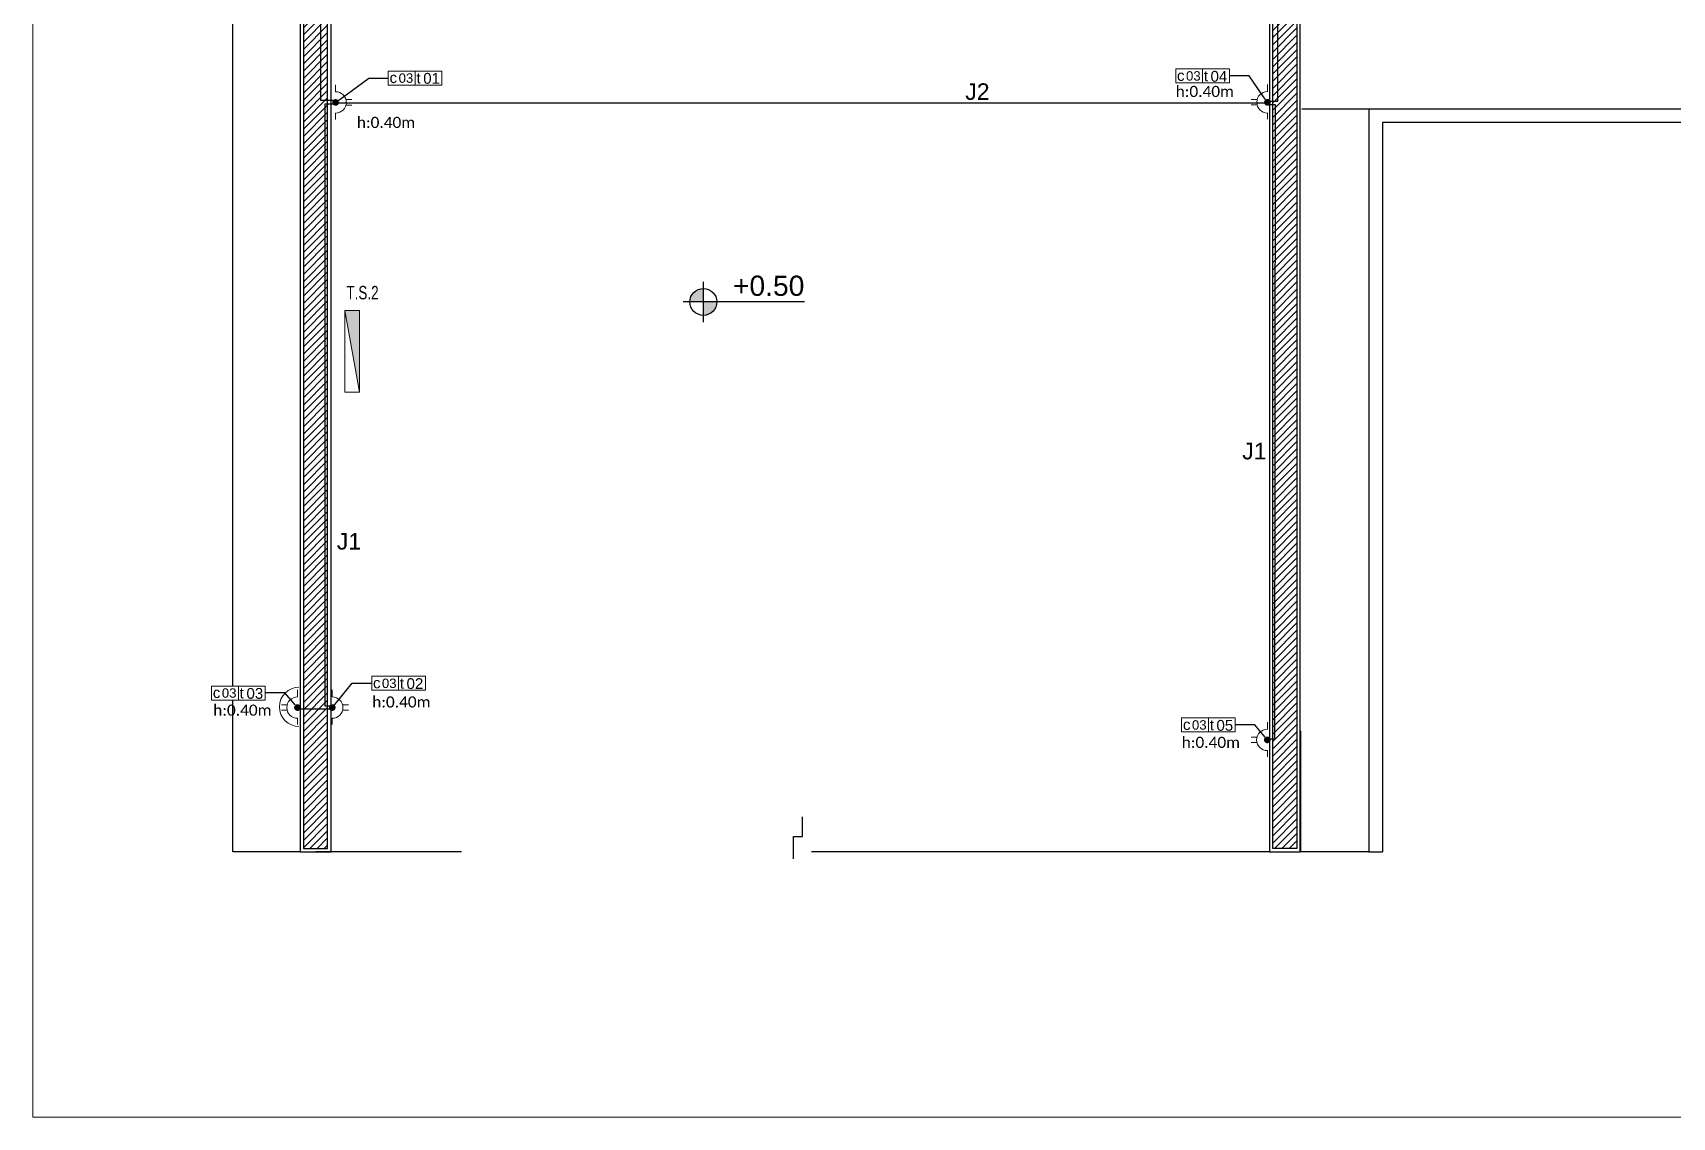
# Model space of a CAD drawing. Header units: millimetres. Extents: x 430 to 1353, y -204 to 152.
# Drawn here: x 641.06 to 653.24, y -9.76 to -1.71 of the extents above; entities that cross this region are included whole.
import ezdxf
from ezdxf import colors
from ezdxf.entities.mleader import LeaderData, LeaderLine
from ezdxf.enums import TextEntityAlignment as Align
from ezdxf.math import Vec2, Vec3

# ---------------------------------------------------------------- set-up
doc = ezdxf.new("R2010")
doc.units = ezdxf.units.MM
doc.linetypes.add('DASHED', pattern=[0.3, 0.17, -0.13])
doc.layers.get('0').update_dxf_attribs({"color": 250})
for name, color, linetype in [('AN - Designacion Corte 1-50', 252, 'Continuous'), ('AN - Designacion Nivel 1-50', 252, 'Continuous'), ('AR - Ht', 252, 'Continuous'), ('AR - Proyeccion', 252, 'DASHED'), ('AR - Vista 05', 252, 'Continuous'), ('AR - Vista 1', 252, 'Continuous'), ('AR - Vista 4', 252, 'Continuous'), ('AR_Vista 1', 252, 'Continuous'), ('ND- ESPACIOS', 253, 'Continuous')]:
    doc.layers.add(name, color=color, linetype=linetype)
for name, color, linetype, lineweight in [('ND-Cotas', 252, 'Continuous', 9), ('ND-GLOBAL_Notas', 252, 'Continuous', 9), ('ND-TABLEROS', 1, 'Continuous', 9), ('ND-texto', 251, 'Continuous', 15), ('ND-TUE_Boca', 5, 'Continuous', 9), ('ND-TUG-C1', 112, 'Continuous', 30), ('ND-TUG-C3', 21, 'Continuous', 30), ('ND-TUG_Boca', 160, 'Continuous', 9)]:
    doc.layers.add(name, color=color, linetype=linetype, lineweight=lineweight)
doc.styles.add('50-TXT', font='GOTHIC.TTF', dxfattribs={"width": 0.75, "height": 0.1})
doc.styles.add('Arial', font='arial.ttf')
doc.styles.add('IMPLANTACION', font='arial.ttf', dxfattribs={"height": 0.3})
doc.styles.get("Standard").update_dxf_attribs({"font": 'arial.ttf'})
doc.styles.add('Texto Simbolos 1 50', font='arial.ttf', dxfattribs={"height": 0.15})

# ---------------------------------------------------------------- blocks, each defined once
blk = doc.blocks.new('Toma_doble')
for p, q in [((-0.021, 0.107), (-0.021, 0.15)), ((0.019, 0.107), (0.019, 0.15)), ((-0.079, 0.03), (-0.132, 0.03)), ((0.079, 0.03), (0.126, 0.03))]:
    blk.add_line(p, q)
blk.add_arc((0, 0.03), 0.0794, 360, 180)
blk = doc.blocks.new('_Dot')
at = {"color": 0, "linetype": 'ByBlock', "lineweight": -2}
blk.add_line((-0.5, 0), (-1, 0), dxfattribs=at)
at = {"color": 0, "linetype": 'ByBlock', "const_width": 0.5}
blk.add_lwpolyline([(-0.25, 0, 1), (0.25, 0, 1)], format="xyb", close=True, dxfattribs=at)
blk = doc.blocks.new('Nomenclatura toma 10 A')
at = {"lineweight": 9}
blk.add_lwpolyline([(0, 0.052), (0.399, 0.052), (0.399, -0.052), (0, -0.052)], close=True, dxfattribs=at)
blk.add_wipeout([(0, 0.052), (0.399, 0.052), (0.399, -0.052), (0, -0.052)], dxfattribs=at)
for p, q in [((0, -0.052), (0, 0.052)), ((0, 0.052), (0.399, 0.052)), ((0.2, 0.052), (0.2, -0.052)), ((0.2, 0.052), (0.2, -0.052)), ((0.399, 0.052), (0.399, -0.052)), ((0, -0.052), (0.399, -0.052)), ((0, -0.052), (0.399, -0.052))]:
    blk.add_line(p, q, dxfattribs=at)
at = {"lineweight": 9, "style": 'IMPLANTACION'}
for s, p in [('c', (0.01, -0.037)), ('t', (0.209, -0.04))]:
    blk.add_text(s, height=0.08, dxfattribs=at).set_placement(p)
for p, height in [((0.077, -0.035), 0.07), ((0.259, -0.043), 0.08)]:
    blk.add_attdef('00', p, '', height=height, dxfattribs=at)
blk = doc.blocks.new('Designacion Nivel Planta 1 50')
h = blk.add_hatch(color=256)
h.dxf.hatch_style = 1
h.paths.add_polyline_path([(0, 0.1, 0.414214), (-0.1, 0), (0, 0)])
h.paths.add_polyline_path([(0.1, 0), (0, 0), (0, -0.1, 0.414214)])
for p, q in [((0, -0.15), (0, 0.15)), ((0.75, 0), (-0.15, 0))]:
    blk.add_line(p, q)
blk.add_circle((0, 0), 0.1)
at = {"style": 'Texto Simbolos 1 50'}
blk.add_attdef('NIVEL', text='', height=0.15, dxfattribs=at).set_placement((0.75, 0), align=Align.BOTTOM_RIGHT)
blk = doc.blocks.new('PLANTA BAJA')
at = {"layer": 'AR - Ht', "true_color": 0x383838, "transparency": 33554610}
h = blk.add_hatch(dxfattribs=at)
h.set_pattern_fill('ANSI31', color=250, scale=0.012)
h.set_pattern_definition([(45, (-605.2518, -51.777135), (-0.0269407684, 0.0269407684), [])])
h.paths.add_polyline_path([(23.605, 24.735), (23.425, 24.735), (23.425, 24.69), (22.52, 24.69), (22.52, 24.63), (22.759, 24.63), (22.759, 24.58), (22.52, 24.58), (22.52, 24.52), (23.425, 24.52), (23.425, 24.45), (23.605, 24.45)])
h.paths.add_polyline_path([(18.205, 30.805), (18.025, 30.805), (18.025, 30.625), (18.205, 30.625)])
h.paths.add_polyline_path([(0.205, 16.225), (1.215, 16.225), (1.215, 16.405), (0.025, 16.405), (0.025, 10.52), (0.205, 10.52), (0.205, 11.89), (0.205, 13.002), (1.197, 13.002), (1.197, 13.068), (0.517, 13.068), (0.517, 13.118), (1.197, 13.118), (1.197, 13.182), (0.205, 13.182), (0.205, 14.957), (0.82, 14.957), (0.82, 15.077), (0.205, 15.077)])
h.paths.add_polyline_path([(4.45, 16.405), (2.165, 16.405), (2.165, 16.225), (3.625, 16.225), (3.625, 13.182), (2.638, 13.182), (2.638, 13.118), (3.318, 13.118), (3.318, 13.068), (2.638, 13.068), (2.638, 13.002), (3.625, 13.002), (3.625, 12.015), (3.805, 12.015), (3.805, 16.225), (4.45, 16.225)])
h.paths.add_polyline_path([(7.455, 16.405), (5.5, 16.405), (5.5, 16.225), (7.455, 16.225)])
h.paths.add_polyline_path([(7.34, 11.005), (3.805, 11.005), (3.805, 11.075), (3.625, 11.075), (3.625, 10.825), (4.155, 10.825), (4.155, 8.47), (3.625, 8.47), (3.625, 8.35), (4.275, 8.35), (4.275, 10.825), (7.22, 10.825), (7.22, 7.405), (7.225, 7.405), (7.225, 0.025), (7.405, 0.025), (7.405, 7.225), (7.475, 7.225), (7.475, 7.405), (7.34, 7.405)])
h.paths.add_polyline_path([(3.805, 7.405), (2.615, 7.405), (2.615, 7.815), (2.495, 7.815), (2.495, 7.405), (0.205, 7.405), (0.205, 7.96), (0.025, 7.96), (0.025, 0.025), (0.205, 0.025), (0.205, 7.225), (3.805, 7.225)])
h.paths.add_polyline_path([(11.69, 7.405), (9.89, 7.405), (9.725, 7.405), (9.725, 7.225), (11.69, 7.225)])
h.paths.add_polyline_path([(14.62, 11.005), (10.81, 11.005), (10.81, 10.825), (14.62, 10.825)])
h.paths.add_polyline_path([(18.225, 11.005), (15.875, 11.005), (15.875, 10.825), (18.055, 10.825), (18.055, 9.505), (17.475, 9.505), (17.475, 9.175), (17.215, 9.175), (17.215, 9.055), (18.055, 9.055), (18.055, 7.405), (17.47, 7.405), (17.47, 7.225), (18.035, 7.225), (18.195, 7.225), (18.22, 7.225), (18.22, 7.405), (18.175, 7.405), (18.175, 10.825), (18.225, 10.825)])
h.paths.add_polyline_path([(18.055, 9.425), (18.055, 9.175), (17.555, 9.175), (17.555, 9.425)], flags=16)
h.paths.add_polyline_path([(16.42, 7.405), (16.375, 7.405), (16.375, 9.95), (16.255, 9.95), (16.255, 7.405), (13.74, 7.405), (13.74, 7.225), (14.29, 7.225), (14.29, 5.415), (14.74, 5.415), (14.74, 7.225), (16.395, 7.225), (16.42, 7.225)])
h.paths.add_polyline_path([(23.605, 16.405), (21.57, 16.405), (21.57, 16.225), (23.425, 16.225), (23.425, 11.685), (19.375, 11.685), (19.375, 12.365), (19.255, 12.365), (19.17, 12.365), (19.17, 12.245), (19.255, 12.245), (19.255, 11.005), (19.165, 11.005), (19.165, 10.825), (19.375, 10.825), (19.375, 11.565), (23.425, 11.565), (23.425, 7.405), (21.57, 7.405), (21.57, 7.225), (23.605, 7.225)])
h.paths.add_polyline_path([(18.22, 16.405), (17.91, 16.405), (17.91, 16.225), (18.055, 16.225), (18.055, 12.25), (18.22, 12.25), (18.22, 12.36), (18.175, 12.36), (18.175, 16.225), (18.22, 16.225)])
h.paths.add_polyline_path([(21.77, 23.57), (20.762, 23.57), (20.762, 23.535), (21.362, 23.535), (21.362, 23.435), (20.762, 23.435), (20.762, 23.4), (21.66, 23.4), (21.66, 23.165), (21.77, 23.165)])
h.paths.add_polyline_path([(18.918, 23.535), (19.512, 23.535), (19.512, 23.57), (18.215, 23.57), (18.215, 23.615), (18.025, 23.615), (18.025, 19.825), (18.23, 19.825), (18.255, 19.825), (18.255, 20.005), (18.205, 20.005), (18.205, 23.4), (19.512, 23.4), (19.512, 23.435), (18.918, 23.435)])
h.paths.add_polyline_path([(23.605, 30.805), (23.355, 30.805), (23.355, 30.625), (23.425, 30.625), (23.425, 26.15), (21.66, 26.15), (21.66, 24.52), (21.77, 24.52), (21.77, 26.04), (23.425, 26.04), (23.425, 25.785), (23.605, 25.785)])
h.paths.add_polyline_path([(3.825, 20.005), (2.375, 20.005), (2.375, 20.055), (2.265, 20.055), (2.265, 20.005), (0.205, 20.005), (0.205, 20.055), (0.025, 20.055), (0.025, 19.825), (3.825, 19.825)])
h.paths.add_polyline_path([(5.605, 23.61), (5.425, 23.61), (5.425, 20.005), (5.375, 20.005), (5.375, 19.825), (5.4, 19.825), (5.605, 19.825)])
h.paths.add_polyline_path([(5.605, 30.805), (5.425, 30.805), (5.425, 30.625), (5.605, 30.625)])
h.paths.add_polyline_path([(0.21, 21.41), (0.21, 21.66), (0.36, 21.66), (0.36, 21.41)], flags=16)
h.paths.add_polyline_path([(0.435, 21.66), (2.265, 21.66), (2.265, 20.905), (2.375, 20.905), (2.375, 21.66), (4.055, 21.66), (4.055, 20.96), (4.165, 20.96), (4.165, 21.635), (4.165, 22.685), (4.015, 22.685), (4.015, 21.77), (1.965, 21.77), (1.965, 22.685), (1.815, 22.685), (1.815, 21.77), (0.42, 21.77), (0.205, 21.77), (0.205, 30.625), (0.275, 30.625), (0.275, 30.805), (0.23, 30.805), (0.025, 30.805), (0.025, 21.085), (0.205, 21.085), (0.205, 21.335), (0.435, 21.335)])
h.paths.add_polyline_path([(1.995, 8.74), (1.995, 9.055), (2.445, 9.055), (2.445, 8.74)], flags=16)
h.paths.add_polyline_path([(2.615, 9.035), (2.615, 9.175), (0.205, 9.175), (0.205, 9.47), (0.025, 9.47), (0.025, 9.035), (0.025, 9.01), (0.205, 9.01), (0.205, 9.055), (1.915, 9.055), (1.915, 8.66), (2.615, 8.66)])
h.paths.add_polyline_path([(23.425, 21.935), (23.17, 21.935), (23.17, 22.09), (23.425, 22.09)], flags=16)
h.paths.add_polyline_path([(23.605, 23.4), (23.425, 23.4), (23.425, 23.335), (22.62, 23.335), (22.62, 23.275), (22.859, 23.275), (22.859, 23.225), (22.62, 23.225), (22.62, 23.165), (23.425, 23.165), (23.425, 22.165), (23.095, 22.165), (23.095, 21.935), (21.795, 21.935), (21.66, 21.935), (21.66, 21.865), (21.795, 21.865), (23.425, 21.865), (23.425, 20.005), (21.77, 20.005), (21.77, 21.115), (21.66, 21.115), (21.66, 20.005), (21.605, 20.005), (21.605, 19.825), (21.64, 19.825), (23.605, 19.825)])
at = {"layer": 'AR - Proyeccion', "ltscale": 20}
for p, q in [((14.235, 5.515), (7.44, 5.515)), ((7.2, 0), (0.115, 0))]:
    blk.add_line(p, q, dxfattribs=at)
at = {"layer": 'AR - Vista 05'}
blk.add_lwpolyline([(7.43, 7.2), (7.5, 7.2), (7.5, 7.43), (7.36, 7.43), (7.36, 11.025), (3.825, 11.025), (3.825, 11.095), (3.605, 11.095), (3.605, 10.805), (4.135, 10.805), (4.135, 8.49), (3.605, 8.49), (3.605, 8.33), (4.295, 8.33), (4.295, 10.805), (7.2, 10.805), (7.2, 0), (7.43, 0)], close=True, dxfattribs=at)
blk.add_lwpolyline([(2.475, 7.84), (2.635, 7.84), (2.475, 7.84), (2.475, 7.43), (0.23, 7.43), (0.23, 7.985), (0, 7.985), (0, 0), (0.23, 0), (0.23, 7.2), (3.825, 7.2), (3.825, 7.43), (2.635, 7.43), (2.635, 7.84)], dxfattribs=at)
at = {"layer": 'AR - Vista 1'}
for q in [(7.43, 0), (8.04, 0)]:
    blk.add_line((7.94, 0), q, dxfattribs=at)
for points in [[(10.915, 5.515), (7.94, 5.515), (7.94, 0)], [(10.915, 5.415), (8.04, 5.415), (8.04, 0)]]:
    blk.add_lwpolyline(points, dxfattribs=at)
at = {"layer": 'AR - Vista 4'}
for points in [[(7.22, 10.825), (4.275, 10.825), (4.275, 8.35), (3.625, 8.35), (3.625, 8.47), (4.155, 8.47), (4.155, 10.825), (3.625, 10.825), (3.625, 11.075), (3.805, 11.075), (3.805, 11.005), (7.34, 11.005), (7.34, 7.405), (7.475, 7.405), (7.475, 7.225), (7.405, 7.225), (7.405, 0.025), (7.225, 0.025), (7.225, 7.405), (7.22, 7.405)], [(2.495, 7.815), (2.495, 7.405), (0.205, 7.405), (0.205, 7.96), (0.025, 7.96), (0.025, 0.025), (0.205, 0.025), (0.205, 7.225), (3.805, 7.225), (3.805, 7.405), (2.615, 7.405), (2.615, 7.815)]]:
    blk.add_lwpolyline(points, close=True, dxfattribs=at)
at = {"layer": 'AR_Vista 1'}
blk.add_lwpolyline([(0, 0), (-0.5, 0), (-0.5, 16.43), (-0.5, 16.93), (0, 16.93)], dxfattribs=at)

msp = doc.modelspace()

# ---------------------------------------------------------------- hatches: boundary and pattern name
at = {"layer": 'ND-TABLEROS'}
h = msp.add_hatch(color=256, dxfattribs=at)
h.dxf.hatch_style = 1
h.paths.add_polyline_path([(643.491, -3.769), (643.383, -3.769), (643.491, -4.375)])

# ---------------------------------------------------------------- linework, layer by layer
at = {"layer": 'AN - Designacion Corte 1-50'}
msp.add_lwpolyline([(646.715, -7.839), (646.715, -7.673), (646.783, -7.673), (646.783, -7.528)], dxfattribs=at)
at = {"layer": 'ND- ESPACIOS'}
msp.add_line((650.484, -7.788), (650.484, -6.888), dxfattribs=at)
at = {"layer": 'ND-GLOBAL_Notas'}
msp.add_lwpolyline([(641.065, 31.558), (668.729, 31.558), (668.729, -9.758), (641.065, -9.758)], close=True, dxfattribs=at)
at = {"layer": 'ND-TABLEROS'}
msp.add_line((643.383, -3.769), (643.491, -4.375), dxfattribs=at)
msp.add_lwpolyline([(643.383, -4.375), (643.491, -4.375), (643.491, -3.769), (643.383, -3.769)], close=True, dxfattribs=at)
at = {"layer": 'ND-TUE_Boca'}
msp.add_arc((643.043, -6.711), 0.146, 90.3822, 269.5924, dxfattribs=at)
at = {"layer": 'ND-TUG-C3'}
for points in [[(643.308, 6.685), (643.203, 6.685), (643.203, -2.207), (643.31, -2.207)], [(650.247, -2.214), (650.314, -2.214), (650.314, -0.441), (653.79, -0.441), (653.79, -0.36)], [(643.311, -2.235), (643.233, -2.235), (643.233, -6.704), (643.308, -6.704)], [(650.233, -2.238), (650.293, -2.238), (650.289, -6.951), (650.235, -6.951)], [(643.302, -6.728), (643.026, -6.728)]]:
    msp.add_lwpolyline(points, dxfattribs=at)

# ---------------------------------------------------------------- block references
at = {"layer": 'AN - Designacion Nivel 1-50'}
msp.add_blockref('Designacion Nivel Planta 1 50', (646.046, -3.704), dxfattribs=at).add_auto_attribs({'NIVEL': '+0.50'})
at = {"layer": 'AR - Vista 05'}
msp.add_blockref('PLANTA BAJA', (643.05, -7.788), dxfattribs=at)
at = {"layer": 'ND-TUG_Boca', "rotation": 270}
for p in [(643.284, -2.223), (643.259, -6.716)]:
    msp.add_blockref('Toma_doble', p, dxfattribs=at)
at = {"layer": 'ND-TUG_Boca', "xscale": -1, "rotation": 90}
for p in [(650.266, -2.222), (643.061, -6.716), (650.265, -6.956)]:
    msp.add_blockref('Toma_doble', p, dxfattribs=at)

# ---------------------------------------------------------------- texts
at = {"layer": 'ND-Cotas', "insert": (643.472, -2.33), "char_height": 0.09, "attachment_point": 1, "rotation": 0.0046}
msp.add_mtext_dynamic_manual_height_columns('{\\fCalibri|b0|i0|c0|p34;\\H0.91667x;h:0.40m}', width=0.67411, gutter_width=10.291, heights=[0.126], dxfattribs=at)
at = {"layer": 'ND-TABLEROS', "style": '50-TXT', "width": 0.75}
msp.add_text('T.S.2', height=0.1, dxfattribs=at).set_placement((643.394, -3.685, 0))
at = {"layer": 'ND-texto', "style": 'Arial'}
for s, p in [('J2', (647.991, -2.204)), ('J1', (650.048, -4.873)), ('J1', (643.323, -5.543))]:
    msp.add_text(s, height=0.1227, dxfattribs=at).set_placement(p)

# ---------------------------------------------------------------- leaders
at = {"layer": 'ND-TUG-C3', "lineweight": 9}
ml = msp.add_multileader_mtext('Standard', dxfattribs=at)
ml.set_content('')
ml.set_leader_properties(color=256, linetype='ByLayer', lineweight=-1)
ml.set_arrow_properties(name='DOT')
ml.build(insert=Vec2(0, 0))
ml.multileader.update_dxf_attribs({"dogleg_length": 0.146, "arrow_head_size": 0.05})
ctx = ml.context
ctx.base_point, ctx.char_height, ctx.arrow_head_size, ctx.landing_gap_size, ctx.plane_origin = Vec3(643.705, -2.042), 0.25, 0.05, 0.09, Vec3(644.667, -2.043)
ctx.attachment_type = 1
notes = []
notes.append((ctx, [(1, (1, 1, 0), (643.56, -2.042), (1, 0), 0.146, [(0, [(643.314, -2.223)], 0, [])])]))
ctx.mtext, ml.multileader.dxf.content_type = None, 0
ml = msp.add_multileader_mtext('Standard', dxfattribs=at)
ml.set_content('')
ml.set_leader_properties(color=256, linetype='ByLayer', lineweight=-1)
ml.set_arrow_properties(name='DOT')
ml.build(insert=Vec2(0, 0))
ml.multileader.update_dxf_attribs({"dogleg_length": 0.146, "arrow_head_size": 0.05})
ctx = ml.context
ctx.base_point, ctx.char_height, ctx.arrow_head_size, ctx.landing_gap_size, ctx.plane_origin = Vec3(649.953, -2.026), 0.25, 0.05, 0.09, Vec3(650.412, -2.107)
ctx.attachment_type = 1
notes.append((ctx, [(0, (1, 1, 0), (650.099, -2.026), (-1, 0), 0.146, [(0, [(650.236, -2.222)], 0, [])])]))
ctx.mtext, ml.multileader.dxf.content_type = None, 0
ml = msp.add_multileader_mtext('Standard', dxfattribs=at)
ml.set_content('')
ml.set_leader_properties(color=256, linetype='ByLayer', lineweight=-1)
ml.set_arrow_properties(name='DOT')
ml.build(insert=Vec2(0, 0))
ml.multileader.update_dxf_attribs({"dogleg_length": 0.146, "arrow_head_size": 0.05})
ctx = ml.context
ctx.base_point, ctx.char_height, ctx.arrow_head_size, ctx.landing_gap_size, ctx.plane_origin = Vec3(643.582, -6.536), 0.25, 0.05, 0.09, Vec3(644.642, -6.536)
ctx.attachment_type = 1
notes.append((ctx, [(1, (1, 1, 0), (643.436, -6.536), (1, 0), 0.146, [(0, [(643.289, -6.716)], 0, [])])]))
ctx.mtext, ml.multileader.dxf.content_type = None, 0
ml = msp.add_multileader_mtext('Standard', dxfattribs=at)
ml.set_content('')
ml.set_leader_properties(color=256, linetype='ByLayer', lineweight=-1)
ml.set_arrow_properties(name='DOT')
ml.build(insert=Vec2(0, 0))
ml.multileader.update_dxf_attribs({"dogleg_length": 0.146, "arrow_head_size": 0.05})
ctx = ml.context
ctx.base_point, ctx.char_height, ctx.arrow_head_size, ctx.landing_gap_size, ctx.plane_origin = Vec3(642.793, -6.606), 0.25, 0.05, 0.09, Vec3(643.206, -6.602)
ctx.attachment_type = 1
notes.append((ctx, [(0, (1, 1, 0), (642.938, -6.606), (-1, 0), 0.146, [(0, [(643.031, -6.716)], 0, [])])]))
ctx.mtext, ml.multileader.dxf.content_type = None, 0
ml = msp.add_multileader_mtext('Standard', dxfattribs=at)
ml.set_content('')
ml.set_leader_properties(color=256, linetype='ByLayer', lineweight=-1)
ml.set_arrow_properties(name='DOT')
ml.build(insert=Vec2(0, 0))
ml.multileader.update_dxf_attribs({"dogleg_length": 0.146, "arrow_head_size": 0.05})
ctx = ml.context
ctx.base_point, ctx.char_height, ctx.arrow_head_size, ctx.landing_gap_size, ctx.plane_origin = Vec3(649.997, -6.845), 0.25, 0.05, 0.09, Vec3(650.411, -6.841)
ctx.attachment_type = 1
notes.append((ctx, [(0, (1, 1, 0), (650.143, -6.845), (-1, 0), 0.146, [(0, [(650.235, -6.956)], 0, [])])]))
ctx.mtext, ml.multileader.dxf.content_type = None, 0
for ctx, leaders in notes:
    for number, flags, end, landing, length, lines in leaders:
        leader = LeaderData()
        leader.index, (leader.has_last_leader_line, leader.has_dogleg_vector, leader.attachment_direction) = number, flags
        leader.last_leader_point, leader.dogleg_vector, leader.dogleg_length = Vec3(end), Vec3(landing), length
        for number, points, colour, breaks in lines:
            line = LeaderLine()
            line.index, line.vertices, line.color, line.breaks = number, Vec3.list(points), colors.encode_raw_color(colour), breaks
            leader.lines.append(line)
        ctx.leaders.append(leader)

# ---------------------------------------------------------------- next in the draw order: block references
ref = msp.add_blockref('Nomenclatura toma 10 A', (643.705, -2.042), dxfattribs=at)
ref.add_attrib('00', '03', (643.782, -2.077), dxfattribs={"layer": '0', "lineweight": 9, "height": 0.07, "style": 'IMPLANTACION'})
ref.add_attrib('00', '01', (643.965, -2.084), dxfattribs={"layer": '0', "lineweight": 9, "height": 0.08, "style": 'IMPLANTACION'})
ref = msp.add_blockref('Nomenclatura toma 10 A', (649.554, -2.026), dxfattribs=at)
ref.add_attrib('00', '03', (649.631, -2.061), dxfattribs={"layer": '0', "lineweight": 9, "height": 0.07, "style": 'IMPLANTACION'})
ref.add_attrib('00', '04', (649.813, -2.069), dxfattribs={"layer": '0', "lineweight": 9, "height": 0.08, "style": 'IMPLANTACION'})
ref = msp.add_blockref('Nomenclatura toma 10 A', (642.392, -6.608), dxfattribs=at)
ref.add_attrib('00', '03', (642.469, -6.643), dxfattribs={"layer": '0', "lineweight": 9, "height": 0.07, "style": 'IMPLANTACION'})
ref.add_attrib('00', '03', (642.652, -6.651), dxfattribs={"layer": '0', "lineweight": 9, "height": 0.08, "style": 'IMPLANTACION'})
ref = msp.add_blockref('Nomenclatura toma 10 A', (643.582, -6.536), dxfattribs=at)
ref.add_attrib('00', '03', (643.658, -6.571), dxfattribs={"layer": '0', "lineweight": 9, "height": 0.07, "style": 'IMPLANTACION'})
ref.add_attrib('00', '02', (643.841, -6.578), dxfattribs={"layer": '0', "lineweight": 9, "height": 0.08, "style": 'IMPLANTACION'})
ref = msp.add_blockref('Nomenclatura toma 10 A', (649.598, -6.845), dxfattribs=at)
ref.add_attrib('00', '03', (649.675, -6.88), dxfattribs={"layer": '0', "lineweight": 9, "height": 0.07, "style": 'IMPLANTACION'})
ref.add_attrib('00', '05', (649.857, -6.888), dxfattribs={"layer": '0', "lineweight": 9, "height": 0.08, "style": 'IMPLANTACION'})

# ---------------------------------------------------------------- next in the draw order: wipeouts: each hides what was drawn before it
msp.add_wipeout([(646.271, -2.051), (647.817, -2.051), (647.777, -2.183), (646.271, -2.173)]).dxf.layer = 'ND-TUG-C1'

# ---------------------------------------------------------------- next in the draw order: linework, layer by layer
at = {"layer": 'ND-TUG-C3'}
msp.add_lwpolyline([(643.318, -2.227), (650.245, -2.227)], dxfattribs=at)

# ---------------------------------------------------------------- next in the draw order: texts
at = {"layer": 'ND-Cotas', "char_height": 0.09, "attachment_point": 1, "rotation": 0.0046}
for insert in [(649.554, -2.1), (642.405, -6.694), (643.586, -6.633), (649.599, -6.933)]:
    msp.add_mtext_dynamic_manual_height_columns('{\\fCalibri|b0|i0|c0|p34;\\H0.91667x;h:0.40m}', width=0.67411, gutter_width=10.291, heights=[0.126], dxfattribs=dict(at, insert=insert))

doc.saveas('drawing.dxf')
